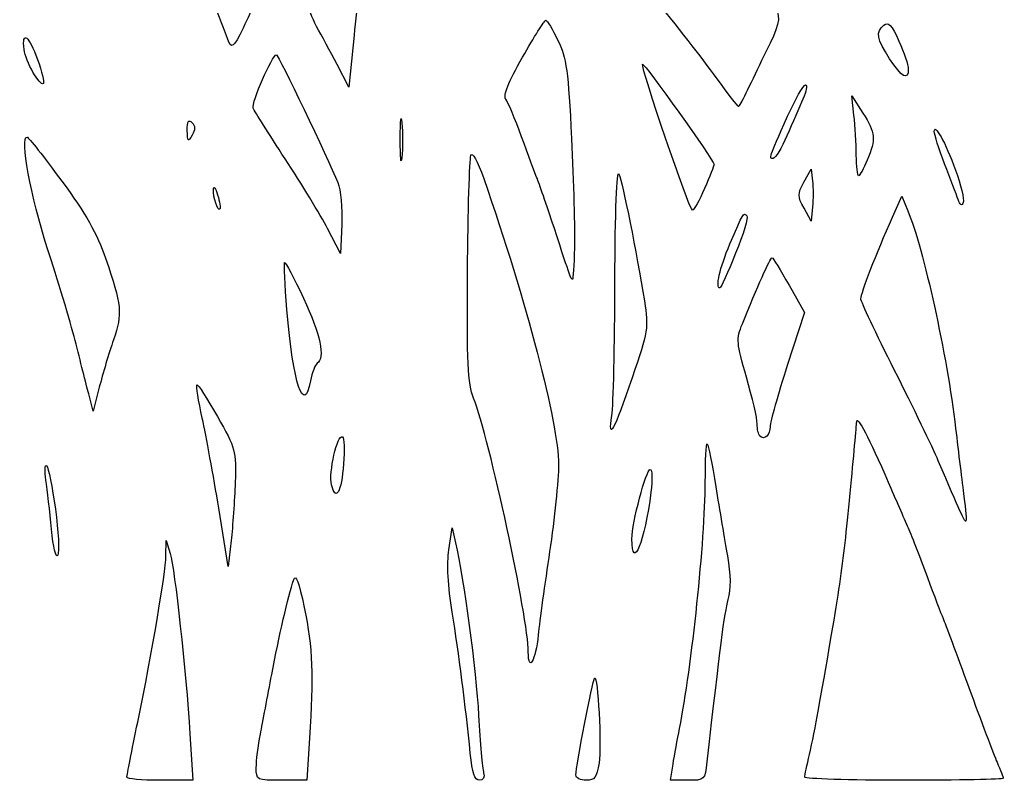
# Model space of a CAD drawing. Header units: centimetres. Extents: x -52 to 49, y -21 to 24.
# Drawn here: x 28.1 to 34.13, y -19.79 to -15.13 of the extents above; entities that cross this region are included whole.
import ezdxf

# ---------------------------------------------------------------- set-up
doc = ezdxf.new("R2010")
doc.units = ezdxf.units.CM
doc.header["$MEASUREMENT"] = 0
doc.layers.add('Layer 1', color=7, linetype='Continuous')

msp = doc.modelspace()

# ---------------------------------------------------------------- linework, layer by layer
at = {"layer": 'Layer 1'}
for points, knots in [([(29.47397, -15.18211), (29.50341, -15.12117), (29.5275, -15.0631), (29.5275, -15.05307), (29.5275, -15.05307), (29.5275, -15.01525), (28.99609, -14.0957), (28.98224, -14.10956), (28.98224, -14.10956), (28.97755, -14.11425), (28.98627, -14.19874), (29.00162, -14.29731), (29.00162, -14.29731), (29.0197, -14.41342), (29.0713, -14.56112), (29.14816, -14.7167), (29.14816, -14.7167), (29.25151, -14.92592), (29.31359, -15.06969), (29.37696, -15.24661), (29.37696, -15.24661), (29.40113, -15.31411), (29.41448, -15.30524), (29.47396, -15.18211), (29.47396, -15.18211), (29.47396, -15.18211), (29.47397, -15.18211), (29.47397, -15.18211)], [0, 0, 0, 0, 0.125, 0.125, 0.125, 0.125, 0.25, 0.25, 0.25, 0.25, 0.375, 0.375, 0.375, 0.375, 0.5, 0.5, 0.5, 0.5, 0.625, 0.625, 0.625, 0.625, 0.75, 0.75, 0.75, 0.75, 1, 1, 1, 1]), ([(32.65025, -15.38152), (32.80658, -15.04925), (32.83446, -15.11645), (32.385, -14.74228), (32.385, -14.74228), (32.21765, -14.60296), (32.03161, -14.43514), (31.97159, -14.36933), (31.97159, -14.36933), (31.97159, -14.36933), (31.86245, -14.24968), (31.86245, -14.24968), (31.86245, -14.24968), (31.86245, -14.24968), (31.76654, -14.39961), (31.76654, -14.39961), (31.76654, -14.39961), (31.66804, -14.55359), (31.65051, -14.6159), (31.6975, -14.64494), (31.6975, -14.64494), (31.73215, -14.66635), (32.20241, -15.25255), (32.37121, -15.48474), (32.37121, -15.48474), (32.44262, -15.58297), (32.50478, -15.66333), (32.50936, -15.66333), (32.50936, -15.66333), (32.51393, -15.66333), (32.57734, -15.53652), (32.65026, -15.38152), (32.65026, -15.38152), (32.65026, -15.38152), (32.65025, -15.38152), (32.65025, -15.38152)], [0, 0, 0, 0, 0.1, 0.1, 0.1, 0.1, 0.2, 0.2, 0.2, 0.2, 0.3, 0.3, 0.3, 0.3, 0.4, 0.4, 0.4, 0.4, 0.5, 0.5, 0.5, 0.5, 0.6, 0.6, 0.6, 0.6, 0.7, 0.7, 0.7, 0.7, 0.8, 0.8, 0.8, 0.8, 1, 1, 1, 1]), ([(30.21148, -14.68438), (30.2261, -14.56069), (30.22828, -14.44944), (30.21632, -14.43716), (30.21632, -14.43716), (30.18826, -14.40835), (29.87258, -14.94346), (29.87194, -15.02092), (29.87194, -15.02092), (29.87168, -15.05322), (29.8951, -15.12173), (29.92399, -15.17317), (29.92399, -15.17317), (29.95288, -15.22461), (30.00899, -15.32915), (30.04868, -15.40548), (30.04868, -15.40548), (30.04868, -15.40548), (30.12084, -15.54427), (30.12084, -15.54427), (30.12084, -15.54427), (30.12084, -15.54427), (30.15287, -15.22677), (30.15287, -15.22677), (30.15287, -15.22677), (30.17049, -15.05214), (30.19686, -14.80807), (30.21149, -14.68437), (30.21149, -14.68437), (30.21149, -14.68437), (30.21148, -14.68438), (30.21148, -14.68438)], [0, 0, 0, 0, 0.1111111, 0.1111111, 0.1111111, 0.1111111, 0.2222222, 0.2222222, 0.2222222, 0.2222222, 0.3333333, 0.3333333, 0.3333333, 0.3333333, 0.4444444, 0.4444444, 0.4444444, 0.4444444, 0.5555556, 0.5555556, 0.5555556, 0.5555556, 0.6666667, 0.6666667, 0.6666667, 0.6666667, 0.7777778, 0.7777778, 0.7777778, 0.7777778, 1, 1, 1, 1]), ([(31.50365, -16.52983), (31.5064, -16.42434), (31.49831, -16.12277), (31.48566, -15.85969), (31.48566, -15.85969), (31.46574, -15.44521), (31.45465, -15.36486), (31.40263, -15.25776), (31.40263, -15.25776), (31.3696, -15.18979), (31.33603, -15.1345), (31.32801, -15.13491), (31.32801, -15.13491), (31.32, -15.13531), (31.25581, -15.23698), (31.18537, -15.36083), (31.18537, -15.36083), (31.09811, -15.51427), (31.06529, -15.59622), (31.08236, -15.61806), (31.08236, -15.61806), (31.09614, -15.63569), (31.13984, -15.73941), (31.17948, -15.84855), (31.17948, -15.84855), (31.21911, -15.95769), (31.26151, -16.0708), (31.27368, -16.0999), (31.27368, -16.0999), (31.28586, -16.129), (31.33293, -16.26593), (31.37829, -16.40417), (31.37829, -16.40417), (31.48346, -16.72473), (31.48238, -16.72167), (31.4912, -16.72165), (31.4912, -16.72165), (31.4953, -16.72164), (31.5009, -16.63532), (31.50365, -16.52983)], [0, 0, 0, 0, 0.0909091, 0.0909091, 0.0909091, 0.0909091, 0.1818182, 0.1818182, 0.1818182, 0.1818182, 0.2727273, 0.2727273, 0.2727273, 0.2727273, 0.3636364, 0.3636364, 0.3636364, 0.3636364, 0.4545455, 0.4545455, 0.4545455, 0.4545455, 0.5454545, 0.5454545, 0.5454545, 0.5454545, 0.6363636, 0.6363636, 0.6363636, 0.6363636, 0.7272727, 0.7272727, 0.7272727, 0.7272727, 0.8181818, 0.8181818, 0.8181818, 0.8181818, 1, 1, 1, 1]), ([(33.54917, -15.43367), (33.54917, -15.40922), (33.52334, -15.33205), (33.49176, -15.26218), (33.49176, -15.26218), (33.44658, -15.16221), (33.42685, -15.14137), (33.39916, -15.16436), (33.39916, -15.16436), (33.34805, -15.20678), (33.35528, -15.24844), (33.43481, -15.36992), (33.43481, -15.36992), (33.50999, -15.48474), (33.54917, -15.50659), (33.54917, -15.43367)], [0, 0, 0, 0, 0.2, 0.2, 0.2, 0.2, 0.4, 0.4, 0.4, 0.4, 0.6, 0.6, 0.6, 0.6, 1, 1, 1, 1]), ([(28.21356, -15.37474), (28.16184, -15.22913), (28.11679, -15.19523), (28.13118, -15.31276), (28.13118, -15.31276), (28.14025, -15.38686), (28.22871, -15.54219), (28.24982, -15.52109), (28.24982, -15.52109), (28.2562, -15.51471), (28.23989, -15.44885), (28.21357, -15.37474), (28.21357, -15.37474), (28.21357, -15.37474), (28.21356, -15.37474), (28.21356, -15.37474)], [0, 0, 0, 0, 0.2, 0.2, 0.2, 0.2, 0.4, 0.4, 0.4, 0.4, 0.6, 0.6, 0.6, 0.6, 1, 1, 1, 1]), ([(30.05297, -16.12839), (29.99232, -15.9778), (29.6891, -15.34583), (29.67749, -15.34583), (29.67749, -15.34583), (29.65173, -15.34583), (29.52358, -15.64142), (29.53568, -15.67294), (29.53568, -15.67294), (29.54286, -15.69166), (29.63039, -15.83111), (29.73017, -15.98281), (29.73017, -15.98281), (29.82996, -16.13451), (29.94722, -16.32713), (29.99075, -16.41083), (29.99075, -16.41083), (29.99075, -16.41083), (30.06989, -16.56302), (30.06989, -16.56302), (30.06989, -16.56302), (30.06989, -16.56302), (30.07782, -16.3864), (30.07782, -16.3864), (30.07782, -16.3864), (30.08224, -16.28785), (30.07126, -16.1738), (30.05296, -16.12837), (30.05296, -16.12837), (30.05296, -16.12837), (30.05297, -16.12839), (30.05297, -16.12839)], [0, 0, 0, 0, 0.1111111, 0.1111111, 0.1111111, 0.1111111, 0.2222222, 0.2222222, 0.2222222, 0.2222222, 0.3333333, 0.3333333, 0.3333333, 0.3333333, 0.4444444, 0.4444444, 0.4444444, 0.4444444, 0.5555556, 0.5555556, 0.5555556, 0.5555556, 0.6666667, 0.6666667, 0.6666667, 0.6666667, 0.7777778, 0.7777778, 0.7777778, 0.7777778, 1, 1, 1, 1]), ([(32.30067, -16.16579), (32.3325, -16.09289), (32.35854, -16.02608), (32.35854, -16.01732), (32.35854, -16.01732), (32.35854, -15.99402), (31.93059, -15.39455), (31.92088, -15.40425), (31.92088, -15.40425), (31.90744, -15.41769), (32.20818, -16.29833), (32.22622, -16.29833), (32.22622, -16.29833), (32.23533, -16.29833), (32.26883, -16.23868), (32.30066, -16.16579), (32.30066, -16.16579), (32.30066, -16.16579), (32.30067, -16.16579), (32.30067, -16.16579)], [0, 0, 0, 0, 0.1666667, 0.1666667, 0.1666667, 0.1666667, 0.3333333, 0.3333333, 0.3333333, 0.3333333, 0.5, 0.5, 0.5, 0.5, 0.6666667, 0.6666667, 0.6666667, 0.6666667, 1, 1, 1, 1]), ([(32.8054, -15.84193), (32.83867, -15.76553), (32.88286, -15.66433), (32.90361, -15.61703), (32.90361, -15.61703), (32.92436, -15.56974), (32.93104, -15.53104), (32.91846, -15.53104), (32.91846, -15.53104), (32.90588, -15.53104), (32.85701, -15.61736), (32.80986, -15.72286), (32.80986, -15.72286), (32.69191, -15.98679), (32.69397, -15.98083), (32.72087, -15.98083), (32.72087, -15.98083), (32.73409, -15.98083), (32.77213, -15.91832), (32.8054, -15.84192), (32.8054, -15.84192), (32.8054, -15.84192), (32.8054, -15.84193), (32.8054, -15.84193)], [0, 0, 0, 0, 0.1428571, 0.1428571, 0.1428571, 0.1428571, 0.2857143, 0.2857143, 0.2857143, 0.2857143, 0.4285714, 0.4285714, 0.4285714, 0.4285714, 0.5714286, 0.5714286, 0.5714286, 0.5714286, 0.7142857, 0.7142857, 0.7142857, 0.7142857, 1, 1, 1, 1]), ([(33.29746, -15.99083), (33.35159, -15.86128), (33.34828, -15.82629), (33.2702, -15.70302), (33.2702, -15.70302), (33.2702, -15.70302), (33.20317, -15.59719), (33.20317, -15.59719), (33.20317, -15.59719), (33.20317, -15.59719), (33.21608, -15.71625), (33.21608, -15.71625), (33.21608, -15.71625), (33.22318, -15.78173), (33.22959, -15.89187), (33.23033, -15.96099), (33.23033, -15.96099), (33.23107, -16.03011), (33.23747, -16.08667), (33.24455, -16.08667), (33.24455, -16.08667), (33.25163, -16.08667), (33.27544, -16.04354), (33.29747, -15.99084), (33.29747, -15.99084), (33.29747, -15.99084), (33.29746, -15.99083), (33.29746, -15.99083)], [0, 0, 0, 0, 0.125, 0.125, 0.125, 0.125, 0.25, 0.25, 0.25, 0.25, 0.375, 0.375, 0.375, 0.375, 0.5, 0.5, 0.5, 0.5, 0.625, 0.625, 0.625, 0.625, 0.75, 0.75, 0.75, 0.75, 1, 1, 1, 1]), ([(30.44649, -15.76325), (30.4409, -15.70102), (30.43625, -15.74535), (30.43615, -15.86177), (30.43615, -15.86177), (30.43615, -15.97819), (30.44063, -16.0291), (30.44631, -15.97492), (30.44631, -15.97492), (30.452, -15.92074), (30.45207, -15.82549), (30.44657, -15.76325), (30.44657, -15.76325), (30.44657, -15.76325), (30.44649, -15.76325), (30.44649, -15.76325)], [0, 0, 0, 0, 0.2, 0.2, 0.2, 0.2, 0.4, 0.4, 0.4, 0.4, 0.6, 0.6, 0.6, 0.6, 1, 1, 1, 1]), ([(29.15982, -15.76133), (29.13853, -15.74004), (29.13084, -15.75326), (29.13142, -15.81018), (29.13142, -15.81018), (29.13213, -15.8786), (29.13573, -15.8822), (29.16062, -15.83938), (29.16062, -15.83938), (29.18097, -15.80437), (29.18074, -15.78226), (29.15983, -15.76133), (29.15983, -15.76133), (29.15983, -15.76133), (29.15982, -15.76133), (29.15982, -15.76133)], [0, 0, 0, 0, 0.2, 0.2, 0.2, 0.2, 0.4, 0.4, 0.4, 0.4, 0.6, 0.6, 0.6, 0.6, 1, 1, 1, 1]), ([(33.83831, -16.05215), (33.77628, -15.88322), (33.70792, -15.75937), (33.70792, -15.81592), (33.70792, -15.81592), (33.70792, -15.83356), (33.73651, -15.92253), (33.77145, -16.01363), (33.77145, -16.01363), (33.80639, -16.10473), (33.8435, -16.20308), (33.8539, -16.23219), (33.8539, -16.23219), (33.86657, -16.26761), (33.87707, -16.27369), (33.88566, -16.25059), (33.88566, -16.25059), (33.89272, -16.23161), (33.87141, -16.14231), (33.8383, -16.05215), (33.8383, -16.05215), (33.8383, -16.05215), (33.83831, -16.05215), (33.83831, -16.05215)], [0, 0, 0, 0, 0.1428571, 0.1428571, 0.1428571, 0.1428571, 0.2857143, 0.2857143, 0.2857143, 0.2857143, 0.4285714, 0.4285714, 0.4285714, 0.4285714, 0.5714286, 0.5714286, 0.5714286, 0.5714286, 0.7142857, 0.7142857, 0.7142857, 0.7142857, 1, 1, 1, 1]), ([(28.67917, -17.09208), (28.73493, -16.92929), (28.73054, -16.88432), (28.63031, -16.59186), (28.63031, -16.59186), (28.57957, -16.44379), (28.50678, -16.31547), (28.36275, -16.12014), (28.36275, -16.12014), (28.25393, -15.97257), (28.15818, -15.85109), (28.14998, -15.85018), (28.14998, -15.85018), (28.10435, -15.84516), (28.17328, -16.22274), (28.27371, -16.52795), (28.27371, -16.52795), (28.33681, -16.71972), (28.41352, -16.97571), (28.44416, -17.0968), (28.44416, -17.0968), (28.4748, -17.2179), (28.51226, -17.3646), (28.52741, -17.42281), (28.52741, -17.42281), (28.52741, -17.42281), (28.55494, -17.52864), (28.55494, -17.52864), (28.55494, -17.52864), (28.55494, -17.52864), (28.59213, -17.38312), (28.59213, -17.38312), (28.59213, -17.38312), (28.61258, -17.30308), (28.65175, -17.17211), (28.67917, -17.09208)], [0, 0, 0, 0, 0.1, 0.1, 0.1, 0.1, 0.2, 0.2, 0.2, 0.2, 0.3, 0.3, 0.3, 0.3, 0.4, 0.4, 0.4, 0.4, 0.5, 0.5, 0.5, 0.5, 0.6, 0.6, 0.6, 0.6, 0.7, 0.7, 0.7, 0.7, 0.8, 0.8, 0.8, 0.8, 1, 1, 1, 1]), ([(31.28179, -18.89862), (31.29033, -18.81453), (31.32173, -18.585), (31.35156, -18.38855), (31.35156, -18.38855), (31.38139, -18.1921), (31.40585, -17.95227), (31.40592, -17.85559), (31.40592, -17.85559), (31.40618, -17.60495), (31.21035, -16.85688), (30.94761, -16.10406), (30.94761, -16.10406), (30.90935, -15.99442), (30.87835, -15.93883), (30.86903, -15.96311), (30.86903, -15.96311), (30.86057, -15.98517), (30.85137, -16.30476), (30.84859, -16.67333), (30.84859, -16.67333), (30.8444, -17.22934), (30.85063, -17.36146), (30.88521, -17.44928), (30.88521, -17.44928), (30.98255, -17.69648), (31.22084, -18.80024), (31.22084, -19.0039), (31.22084, -19.0039), (31.22084, -19.13541), (31.2656, -19.05811), (31.2818, -18.89862), (31.2818, -18.89862), (31.2818, -18.89862), (31.28179, -18.89862), (31.28179, -18.89862)], [0, 0, 0, 0, 0.1, 0.1, 0.1, 0.1, 0.2, 0.2, 0.2, 0.2, 0.3, 0.3, 0.3, 0.3, 0.4, 0.4, 0.4, 0.4, 0.5, 0.5, 0.5, 0.5, 0.6, 0.6, 0.6, 0.6, 0.7, 0.7, 0.7, 0.7, 0.8, 0.8, 0.8, 0.8, 1, 1, 1, 1]), ([(31.85694, -17.32567), (31.95516, -17.03784), (31.95813, -17.01911), (31.9317, -16.85395), (31.9317, -16.85395), (31.88415, -16.5568), (31.79981, -16.13556), (31.77611, -16.07687), (31.77611, -16.07687), (31.76251, -16.0432), (31.75256, -16.30807), (31.75139, -16.73489), (31.75139, -16.73489), (31.75031, -17.1278), (31.74191, -17.49689), (31.73274, -17.5551), (31.73274, -17.5551), (31.7062, -17.72347), (31.74678, -17.6485), (31.85694, -17.32567)], [0, 0, 0, 0, 0.1666667, 0.1666667, 0.1666667, 0.1666667, 0.3333333, 0.3333333, 0.3333333, 0.3333333, 0.5, 0.5, 0.5, 0.5, 0.6666667, 0.6666667, 0.6666667, 0.6666667, 1, 1, 1, 1]), ([(32.96182, -16.11927), (32.96182, -16.11927), (32.95313, -16.04698), (32.95313, -16.04698), (32.95313, -16.04698), (32.95313, -16.04698), (32.90977, -16.12667), (32.90977, -16.12667), (32.90977, -16.12667), (32.86956, -16.20057), (32.86958, -16.21211), (32.91014, -16.28542), (32.91014, -16.28542), (32.91014, -16.28542), (32.95387, -16.36448), (32.95387, -16.36448), (32.95387, -16.36448), (32.95387, -16.36448), (32.9622, -16.27802), (32.9622, -16.27802), (32.9622, -16.27802), (32.96678, -16.23046), (32.96662, -16.15903), (32.96183, -16.11927), (32.96183, -16.11927), (32.96183, -16.11927), (32.96182, -16.11927), (32.96182, -16.11927)], [0, 0, 0, 0, 0.125, 0.125, 0.125, 0.125, 0.25, 0.25, 0.25, 0.25, 0.375, 0.375, 0.375, 0.375, 0.5, 0.5, 0.5, 0.5, 0.625, 0.625, 0.625, 0.625, 0.75, 0.75, 0.75, 0.75, 1, 1, 1, 1]), ([(29.31723, -16.2044), (29.30441, -16.16148), (29.2929, -16.14622), (29.29165, -16.17049), (29.29165, -16.17049), (29.28911, -16.21976), (29.31735, -16.30563), (29.33146, -16.29153), (29.33146, -16.29153), (29.33646, -16.28653), (29.33006, -16.24732), (29.31724, -16.2044), (29.31724, -16.2044), (29.31724, -16.2044), (29.31723, -16.2044), (29.31723, -16.2044)], [0, 0, 0, 0, 0.2, 0.2, 0.2, 0.2, 0.4, 0.4, 0.4, 0.4, 0.6, 0.6, 0.6, 0.6, 1, 1, 1, 1]), ([(33.89011, -18.0512), (33.8789, -17.96753), (33.85579, -17.78), (33.83875, -17.63448), (33.83875, -17.63448), (33.78609, -17.18458), (33.64334, -16.53545), (33.5457, -16.30186), (33.5457, -16.30186), (33.5457, -16.30186), (33.50847, -16.21278), (33.50847, -16.21278), (33.50847, -16.21278), (33.50847, -16.21278), (33.45133, -16.34155), (33.45133, -16.34155), (33.45133, -16.34155), (33.35431, -16.56017), (33.25812, -16.80866), (33.25812, -16.84068), (33.25812, -16.84068), (33.25812, -16.85747), (33.35107, -17.05484), (33.46468, -17.2793), (33.46468, -17.2793), (33.57829, -17.50376), (33.69901, -17.75289), (33.73294, -17.83292), (33.73294, -17.83292), (33.8669, -18.14886), (33.8916, -18.20334), (33.90087, -18.20334), (33.90087, -18.20334), (33.90616, -18.20334), (33.90132, -18.13488), (33.89011, -18.0512)], [0, 0, 0, 0, 0.1, 0.1, 0.1, 0.1, 0.2, 0.2, 0.2, 0.2, 0.3, 0.3, 0.3, 0.3, 0.4, 0.4, 0.4, 0.4, 0.5, 0.5, 0.5, 0.5, 0.6, 0.6, 0.6, 0.6, 0.7, 0.7, 0.7, 0.7, 0.8, 0.8, 0.8, 0.8, 1, 1, 1, 1]), ([(32.49125, -16.56189), (32.5384, -16.44491), (32.56951, -16.34172), (32.56037, -16.33259), (32.56037, -16.33259), (32.53853, -16.31075), (32.53827, -16.31117), (32.45594, -16.50513), (32.45594, -16.50513), (32.39306, -16.65326), (32.36574, -16.77458), (32.39526, -16.77458), (32.39526, -16.77458), (32.4009, -16.77458), (32.4441, -16.67887), (32.49125, -16.56189)], [0, 0, 0, 0, 0.2, 0.2, 0.2, 0.2, 0.4, 0.4, 0.4, 0.4, 0.6, 0.6, 0.6, 0.6, 1, 1, 1, 1]), ([(29.88649, -17.34315), (29.89608, -17.29206), (29.91447, -17.24373), (29.92738, -17.23575), (29.92738, -17.23575), (29.97744, -17.20481), (29.94638, -17.05714), (29.84376, -16.83807), (29.84376, -16.83807), (29.78487, -16.71236), (29.73262, -16.6139), (29.72767, -16.61928), (29.72767, -16.61928), (29.72271, -16.62466), (29.72907, -16.75407), (29.74183, -16.90687), (29.74183, -16.90687), (29.77981, -17.36221), (29.84566, -17.5608), (29.88649, -17.34314), (29.88649, -17.34314), (29.88649, -17.34314), (29.88649, -17.34315), (29.88649, -17.34315)], [0, 0, 0, 0, 0.1428571, 0.1428571, 0.1428571, 0.1428571, 0.2857143, 0.2857143, 0.2857143, 0.2857143, 0.4285714, 0.4285714, 0.4285714, 0.4285714, 0.5714286, 0.5714286, 0.5714286, 0.5714286, 0.7142857, 0.7142857, 0.7142857, 0.7142857, 1, 1, 1, 1]), ([(32.7025, -17.62278), (32.7025, -17.59623), (32.74975, -17.42854), (32.8075, -17.25012), (32.8075, -17.25012), (32.8075, -17.25012), (32.9125, -16.92572), (32.9125, -16.92572), (32.9125, -16.92572), (32.9125, -16.92572), (32.81845, -16.75754), (32.81845, -16.75754), (32.81845, -16.75754), (32.76672, -16.66504), (32.72003, -16.58936), (32.71469, -16.58936), (32.71469, -16.58936), (32.70318, -16.58936), (32.62167, -16.7705), (32.53232, -16.99459), (32.53232, -16.99459), (32.49457, -17.08928), (32.49614, -17.10959), (32.55759, -17.32167), (32.55759, -17.32167), (32.59363, -17.44603), (32.62311, -17.57423), (32.62311, -17.60656), (32.62311, -17.60656), (32.62311, -17.63889), (32.63072, -17.67295), (32.64003, -17.68225), (32.64003, -17.68225), (32.66699, -17.70921), (32.70248, -17.6754), (32.70248, -17.62277), (32.70248, -17.62277), (32.70248, -17.62277), (32.7025, -17.62278), (32.7025, -17.62278)], [0, 0, 0, 0, 0.0909091, 0.0909091, 0.0909091, 0.0909091, 0.1818182, 0.1818182, 0.1818182, 0.1818182, 0.2727273, 0.2727273, 0.2727273, 0.2727273, 0.3636364, 0.3636364, 0.3636364, 0.3636364, 0.4545455, 0.4545455, 0.4545455, 0.4545455, 0.5454545, 0.5454545, 0.5454545, 0.5454545, 0.6363636, 0.6363636, 0.6363636, 0.6363636, 0.7272727, 0.7272727, 0.7272727, 0.7272727, 0.8181818, 0.8181818, 0.8181818, 0.8181818, 1, 1, 1, 1]), ([(29.42484, -17.96521), (29.43157, -17.77402), (29.4276, -17.7593), (29.31603, -17.5622), (29.31603, -17.5622), (29.25234, -17.44968), (29.19572, -17.36213), (29.19022, -17.36763), (29.19022, -17.36763), (29.18472, -17.37313), (29.19951, -17.46519), (29.2231, -17.57221), (29.2231, -17.57221), (29.24669, -17.67922), (29.29209, -17.92751), (29.32399, -18.12396), (29.32399, -18.12396), (29.32399, -18.12396), (29.38198, -18.48115), (29.38198, -18.48115), (29.38198, -18.48115), (29.38198, -18.48115), (29.39992, -18.3224), (29.39992, -18.3224), (29.39992, -18.3224), (29.40979, -18.23509), (29.421, -18.07435), (29.42485, -17.96521), (29.42485, -17.96521), (29.42485, -17.96521), (29.42484, -17.96521), (29.42484, -17.96521)], [0, 0, 0, 0, 0.1111111, 0.1111111, 0.1111111, 0.1111111, 0.2222222, 0.2222222, 0.2222222, 0.2222222, 0.3333333, 0.3333333, 0.3333333, 0.3333333, 0.4444444, 0.4444444, 0.4444444, 0.4444444, 0.5555556, 0.5555556, 0.5555556, 0.5555556, 0.6666667, 0.6666667, 0.6666667, 0.6666667, 0.7777778, 0.7777778, 0.7777778, 0.7777778, 1, 1, 1, 1]), ([(34.13125, -19.7785), (34.13125, -19.77172), (34.11398, -19.72707), (34.09288, -19.67928), (34.09288, -19.67928), (34.07178, -19.63149), (33.99382, -19.42571), (33.91964, -19.22198), (33.91964, -19.22198), (33.84546, -19.01825), (33.77439, -18.82775), (33.76169, -18.79865), (33.76169, -18.79865), (33.749, -18.76955), (33.70612, -18.65644), (33.66641, -18.5473), (33.66641, -18.5473), (33.6267, -18.43816), (33.57322, -18.30124), (33.54757, -18.24303), (33.54757, -18.24303), (33.52192, -18.18482), (33.46737, -18.05981), (33.42636, -17.96522), (33.42636, -17.96522), (33.30809, -17.69246), (33.23459, -17.55185), (33.23275, -17.5948), (33.23275, -17.5948), (33.23182, -17.61663), (33.21375, -17.81308), (33.1926, -18.03136), (33.1926, -18.03136), (33.14548, -18.51779), (33.13548, -18.58611), (32.99697, -19.36751), (32.99697, -19.36751), (32.98278, -19.44755), (32.95864, -19.56661), (32.94332, -19.63209), (32.94332, -19.63209), (32.928, -19.69757), (32.91517, -19.76008), (32.91481, -19.771), (32.91481, -19.771), (32.91447, -19.78191), (33.18801, -19.79084), (33.52271, -19.79084), (33.52271, -19.79084), (33.85741, -19.79084), (34.13125, -19.78529), (34.13125, -19.77851), (34.13125, -19.77851), (34.13125, -19.77851), (34.13125, -19.7785), (34.13125, -19.7785)], [0, 0, 0, 0, 0.0666667, 0.0666667, 0.0666667, 0.0666667, 0.1333333, 0.1333333, 0.1333333, 0.1333333, 0.2, 0.2, 0.2, 0.2, 0.2666667, 0.2666667, 0.2666667, 0.2666667, 0.3333333, 0.3333333, 0.3333333, 0.3333333, 0.4, 0.4, 0.4, 0.4, 0.4666667, 0.4666667, 0.4666667, 0.4666667, 0.5333333, 0.5333333, 0.5333333, 0.5333333, 0.6, 0.6, 0.6, 0.6, 0.6666667, 0.6666667, 0.6666667, 0.6666667, 0.7333333, 0.7333333, 0.7333333, 0.7333333, 0.8, 0.8, 0.8, 0.8, 0.8666667, 0.8666667, 0.8666667, 0.8666667, 1, 1, 1, 1]), ([(30.08902, -17.85164), (30.09555, -17.76735), (30.09243, -17.69315), (30.08208, -17.68676), (30.08208, -17.68676), (30.0504, -17.66718), (29.99633, -17.9056), (30.0153, -17.9812), (30.0153, -17.9812), (30.04161, -18.08604), (30.07547, -18.02655), (30.08902, -17.85164)], [0, 0, 0, 0, 0.25, 0.25, 0.25, 0.25, 0.5, 0.5, 0.5, 0.5, 1, 1, 1, 1]), ([(32.315, -19.67839), (32.39335, -18.97989), (32.42099, -18.76637), (32.44371, -18.68408), (32.44371, -18.68408), (32.46224, -18.61697), (32.46124, -18.53453), (32.44044, -18.41516), (32.44044, -18.41516), (32.42394, -18.32048), (32.39196, -18.13004), (32.36936, -17.99196), (32.36936, -17.99196), (32.34676, -17.85388), (32.32318, -17.73581), (32.31695, -17.72958), (32.31695, -17.72958), (32.31072, -17.72335), (32.3054, -17.83038), (32.30511, -17.96741), (32.30511, -17.96741), (32.3044, -18.31402), (32.22203, -19.10055), (32.14744, -19.47333), (32.14744, -19.47333), (32.13434, -19.53881), (32.1164, -19.63704), (32.10759, -19.69161), (32.10759, -19.69161), (32.10759, -19.69161), (32.09157, -19.79083), (32.09157, -19.79083), (32.09157, -19.79083), (32.09157, -19.79083), (32.19698, -19.79083), (32.19698, -19.79083), (32.19698, -19.79083), (32.30138, -19.79083), (32.30251, -19.78975), (32.31501, -19.67838), (32.31501, -19.67838), (32.31501, -19.67838), (32.315, -19.67839), (32.315, -19.67839)], [0, 0, 0, 0, 0.0833333, 0.0833333, 0.0833333, 0.0833333, 0.1666667, 0.1666667, 0.1666667, 0.1666667, 0.25, 0.25, 0.25, 0.25, 0.3333333, 0.3333333, 0.3333333, 0.3333333, 0.4166667, 0.4166667, 0.4166667, 0.4166667, 0.5, 0.5, 0.5, 0.5, 0.5833333, 0.5833333, 0.5833333, 0.5833333, 0.6666667, 0.6666667, 0.6666667, 0.6666667, 0.75, 0.75, 0.75, 0.75, 0.8333333, 0.8333333, 0.8333333, 0.8333333, 1, 1, 1, 1]), ([(28.3233, -18.12869), (28.30444, -17.99305), (28.28027, -17.87399), (28.26957, -17.86411), (28.26957, -17.86411), (28.25888, -17.85423), (28.25706, -17.89377), (28.26553, -17.95198), (28.26553, -17.95198), (28.274, -18.01019), (28.28925, -18.1456), (28.29941, -18.25289), (28.29941, -18.25289), (28.30991, -18.36373), (28.32646, -18.43228), (28.33773, -18.41164), (28.33773, -18.41164), (28.34865, -18.39166), (28.34215, -18.26433), (28.32329, -18.12869), (28.32329, -18.12869), (28.32329, -18.12869), (28.3233, -18.12869), (28.3233, -18.12869)], [0, 0, 0, 0, 0.1428571, 0.1428571, 0.1428571, 0.1428571, 0.2857143, 0.2857143, 0.2857143, 0.2857143, 0.4285714, 0.4285714, 0.4285714, 0.4285714, 0.5714286, 0.5714286, 0.5714286, 0.5714286, 0.7142857, 0.7142857, 0.7142857, 0.7142857, 1, 1, 1, 1]), ([(31.97252, -18.02474), (31.9821, -17.94834), (31.98027, -17.88583), (31.96843, -17.88583), (31.96843, -17.88583), (31.94254, -17.88583), (31.85529, -18.21492), (31.8556, -18.31137), (31.8556, -18.31137), (31.85629, -18.51899), (31.9346, -18.32695), (31.97251, -18.02474), (31.97251, -18.02474), (31.97251, -18.02474), (31.97252, -18.02474), (31.97252, -18.02474)], [0, 0, 0, 0, 0.2, 0.2, 0.2, 0.2, 0.4, 0.4, 0.4, 0.4, 0.6, 0.6, 0.6, 0.6, 1, 1, 1, 1]), ([(30.94696, -19.74453), (30.93989, -19.71906), (30.92622, -19.56131), (30.91658, -19.39396), (30.91658, -19.39396), (30.90045, -19.11392), (30.8259, -18.55733), (30.77482, -18.33563), (30.77482, -18.33563), (30.77482, -18.33563), (30.75348, -18.24303), (30.75348, -18.24303), (30.75348, -18.24303), (30.75348, -18.24303), (30.73388, -18.37786), (30.73388, -18.37786), (30.73388, -18.37786), (30.72133, -18.46422), (30.72871, -18.60214), (30.75443, -18.76151), (30.75443, -18.76151), (30.7953, -19.01478), (30.83554, -19.32794), (30.86545, -19.62548), (30.86545, -19.62548), (30.87754, -19.74575), (30.89267, -19.79084), (30.92094, -19.79084), (30.92094, -19.79084), (30.94522, -19.79084), (30.95499, -19.77346), (30.94695, -19.74454), (30.94695, -19.74454), (30.94695, -19.74454), (30.94696, -19.74453), (30.94696, -19.74453)], [0, 0, 0, 0, 0.1, 0.1, 0.1, 0.1, 0.2, 0.2, 0.2, 0.2, 0.3, 0.3, 0.3, 0.3, 0.4, 0.4, 0.4, 0.4, 0.5, 0.5, 0.5, 0.5, 0.6, 0.6, 0.6, 0.6, 0.7, 0.7, 0.7, 0.7, 0.8, 0.8, 0.8, 0.8, 1, 1, 1, 1]), ([(29.14723, -19.50641), (29.12336, -19.12165), (29.05504, -18.49713), (29.02628, -18.40079), (29.02628, -18.40079), (29.02628, -18.40079), (29.00288, -18.3224), (29.00288, -18.3224), (29.00288, -18.3224), (29.00288, -18.3224), (29.00053, -18.415), (29.00053, -18.415), (29.00053, -18.415), (28.99767, -18.52762), (28.91699, -19.00341), (28.82779, -19.43365), (28.82779, -19.43365), (28.79159, -19.60828), (28.76157, -19.76008), (28.76109, -19.77099), (28.76109, -19.77099), (28.76061, -19.7819), (28.85126, -19.79083), (28.96254, -19.79083), (28.96254, -19.79083), (28.96254, -19.79083), (29.16487, -19.79083), (29.16487, -19.79083), (29.16487, -19.79083), (29.16487, -19.79083), (29.14722, -19.5064), (29.14722, -19.5064), (29.14722, -19.5064), (29.14722, -19.5064), (29.14723, -19.50641), (29.14723, -19.50641)], [0, 0, 0, 0, 0.1, 0.1, 0.1, 0.1, 0.2, 0.2, 0.2, 0.2, 0.3, 0.3, 0.3, 0.3, 0.4, 0.4, 0.4, 0.4, 0.5, 0.5, 0.5, 0.5, 0.6, 0.6, 0.6, 0.6, 0.7, 0.7, 0.7, 0.7, 0.8, 0.8, 0.8, 0.8, 1, 1, 1, 1]), ([(29.88056, -19.53286), (29.90596, -19.14926), (29.89909, -18.98158), (29.84775, -18.7325), (29.84775, -18.7325), (29.8156, -18.57652), (29.79594, -18.52404), (29.7836, -18.56125), (29.7836, -18.56125), (29.74822, -18.66787), (29.69221, -18.90926), (29.64872, -19.14261), (29.64872, -19.14261), (29.62431, -19.27358), (29.593, -19.4382), (29.57915, -19.50843), (29.57915, -19.50843), (29.5653, -19.57866), (29.55396, -19.67093), (29.55396, -19.71348), (29.55396, -19.71348), (29.55396, -19.79017), (29.55531, -19.79084), (29.70872, -19.79084), (29.70872, -19.79084), (29.70872, -19.79084), (29.86348, -19.79084), (29.86348, -19.79084), (29.86348, -19.79084), (29.86348, -19.79084), (29.88056, -19.53287), (29.88056, -19.53287), (29.88056, -19.53287), (29.88056, -19.53287), (29.88056, -19.53286), (29.88056, -19.53286)], [0, 0, 0, 0, 0.1, 0.1, 0.1, 0.1, 0.2, 0.2, 0.2, 0.2, 0.3, 0.3, 0.3, 0.3, 0.4, 0.4, 0.4, 0.4, 0.5, 0.5, 0.5, 0.5, 0.6, 0.6, 0.6, 0.6, 0.7, 0.7, 0.7, 0.7, 0.8, 0.8, 0.8, 0.8, 1, 1, 1, 1]), ([(31.65453, -19.68374), (31.67085, -19.58165), (31.64729, -19.14389), (31.62658, -19.1646), (31.62658, -19.1646), (31.61495, -19.17623), (31.51188, -19.70922), (31.51188, -19.75771), (31.51188, -19.75771), (31.51188, -19.77593), (31.54012, -19.79084), (31.57464, -19.79084), (31.57464, -19.79084), (31.62753, -19.79084), (31.6401, -19.77399), (31.65453, -19.68375), (31.65453, -19.68375), (31.65453, -19.68375), (31.65453, -19.68374), (31.65453, -19.68374)], [0, 0, 0, 0, 0.1666667, 0.1666667, 0.1666667, 0.1666667, 0.3333333, 0.3333333, 0.3333333, 0.3333333, 0.5, 0.5, 0.5, 0.5, 0.6666667, 0.6666667, 0.6666667, 0.6666667, 1, 1, 1, 1])]:
    msp.add_open_spline(points, degree=3, knots=knots, dxfattribs=at)

doc.saveas('drawing.dxf')
